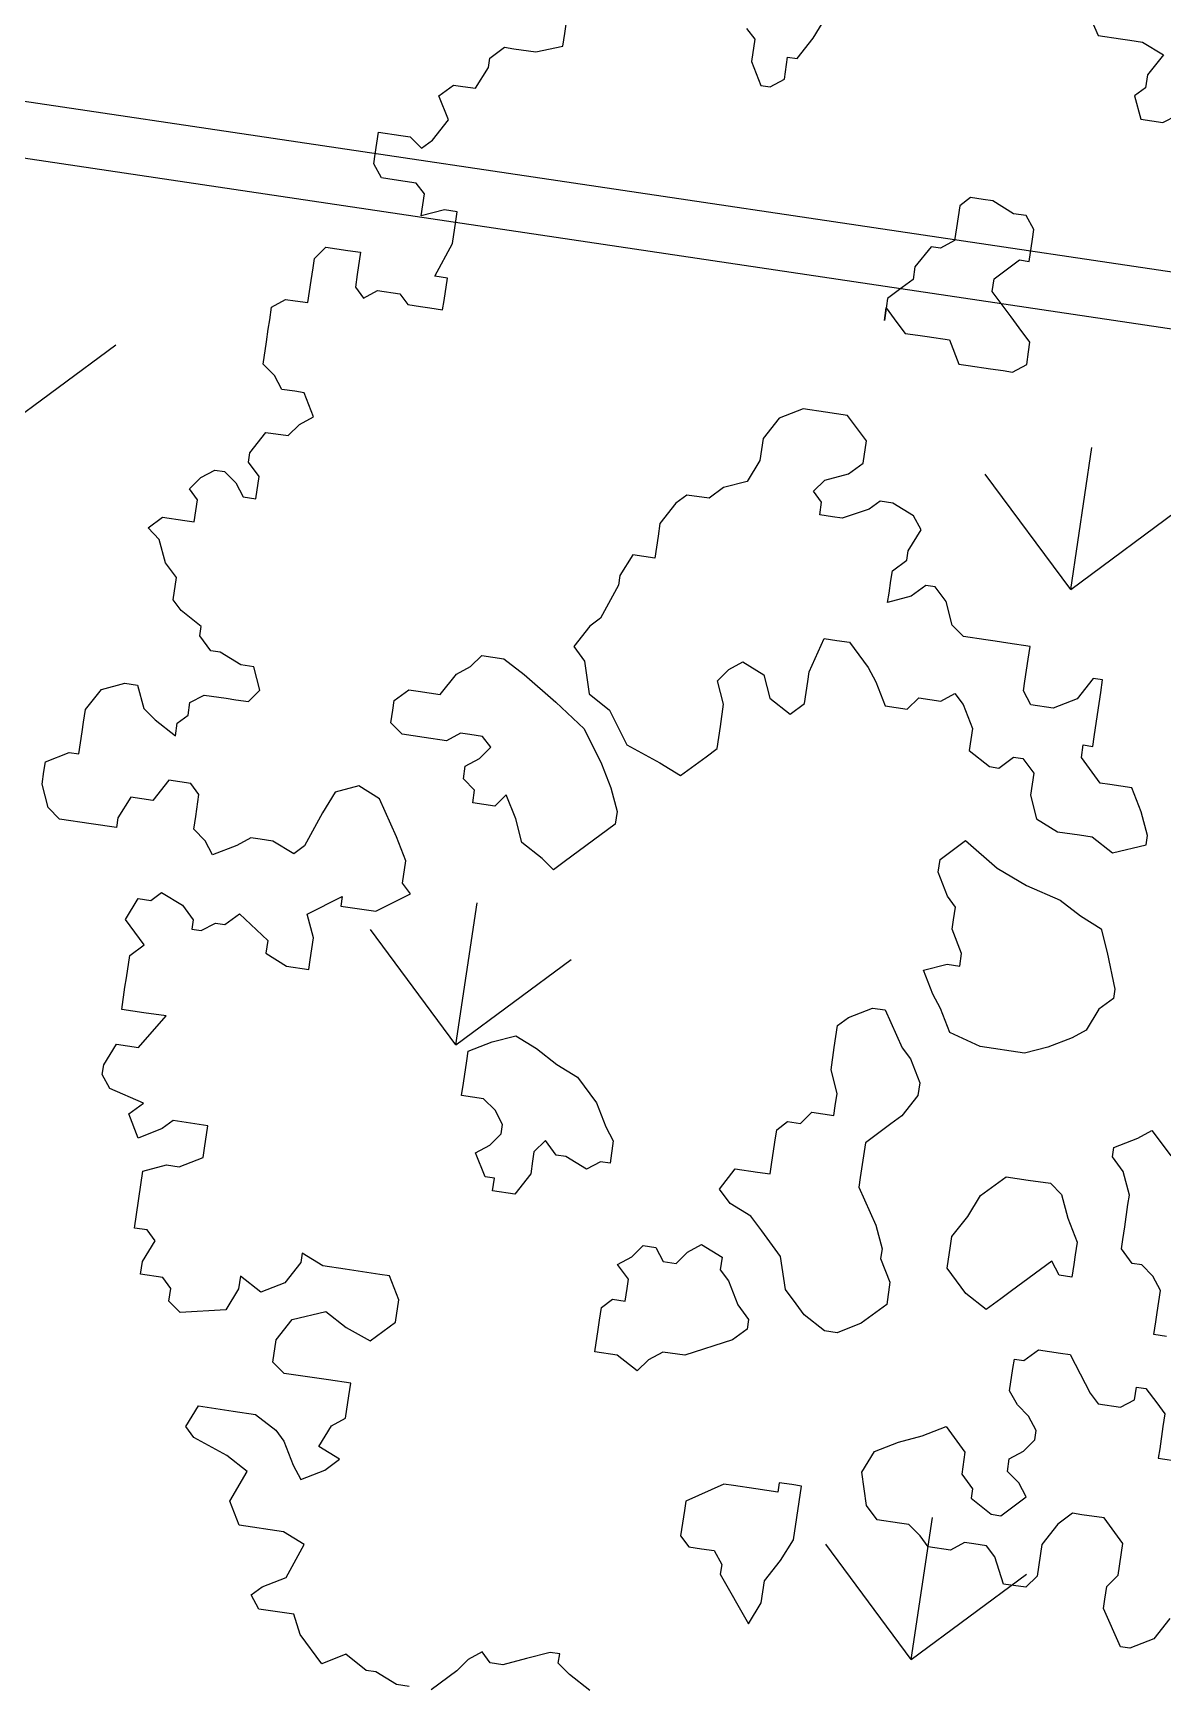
# Model space of a CAD drawing. Header units: millimetres. Extents: x 338 to 506, y 179 to 335.
# Drawn here: x 367.021 to 370.022, y 280.058 to 284.446 of the extents above; entities that cross this region are included whole.
import ezdxf

# ---------------------------------------------------------------- set-up
doc = ezdxf.new("R2010")
doc.units = ezdxf.units.MM
for name, color, linetype in [('ANDEN', 251, 'Continuous'), ('ARBOL-TOP', 3, 'Continuous'), ('MUROS', 32, 'Continuous')]:
    doc.layers.add(name, color=color, linetype=linetype)

# ---------------------------------------------------------------- blocks, each defined once
blk = doc.blocks.new('*U891')
at = {"layer": 'ANDEN', "linetype": 'Continuous', "extrusion": (0, 0, -1)}
for points in [[(-63.1054, 138.5015), (-127.8045, 135.5458), (-109.6561, 135.5458)], [(-63.1054, 138.5015), (-81.2538, 138.5015), (-127.8045, 135.5458)]]:
    blk.add_solid(points, dxfattribs=at)
blk = doc.blocks.new('*X958')
at = {"color": 0}
for p, q in [((96.697, 133.512), (96.9664, 133.2426)), ((95.2602, 132.0751), (95.5296, 132.3445)), ((95.2602, 132.0751), (95.5296, 131.8057)), ((95.2602, 132.0751), (95.6412, 132.0751)), ((93.8233, 130.6383), (94.0927, 130.9077)), ((96.697, 130.6383), (96.9664, 130.9077)), ((93.8233, 130.6383), (94.0927, 130.3689)), ((93.8233, 130.6383), (94.2043, 130.6383)), ((96.697, 130.6383), (96.9664, 130.3689)), ((96.697, 130.6383), (97.078, 130.6383))]:
    blk.add_line(p, q, dxfattribs=at)
blk = doc.blocks.new('ARBOLITO')
at = {"linetype": 'ByBlock'}
for points in [[(461.9159, 68.9761), (461.9076, 68.9906), (461.8931, 69.0135), (461.8785, 69.0197), (461.864, 69.0135), (461.8577, 68.9989), (461.8494, 68.9761), (461.8432, 68.9698), (461.8286, 68.9761), (461.8203, 68.9761), (461.8141, 68.9761), (461.8058, 68.9698), (461.7912, 68.9615), (461.785, 68.9698), (461.7767, 68.9761), (461.7767, 68.9844), (461.7767, 68.9989), (461.7705, 69.0052), (461.7559, 69.0052), (461.7476, 68.9906), (461.7331, 68.9906), (461.7268, 68.9761), (461.7268, 68.9698), (461.7102, 68.9698), (461.6894, 68.9698), (461.6811, 68.9761), (461.6749, 68.9906), (461.6749, 68.9989), (461.6749, 69.0052), (461.6894, 69.0135), (461.6957, 69.0135), (461.6957, 69.028), (461.6957, 69.0343), (461.6957, 69.0426), (461.704, 69.0571), (461.7185, 69.0633), (461.7268, 69.0633), (461.7331, 69.0488), (461.7414, 69.0426), (461.7559, 69.0343), (461.7559, 69.0426), (461.7621, 69.0488), (461.7621, 69.0571), (461.7705, 69.0633), (461.785, 69.0633), (461.7912, 69.0633), (461.7996, 69.0633), (461.8058, 69.0717), (461.7996, 69.0862), (461.7912, 69.0862), (461.7767, 69.0924), (461.7705, 69.0924), (461.7621, 69.1008), (461.7621, 69.107), (461.7476, 69.1153), (461.7414, 69.1215), (461.7414, 69.1361), (461.7331, 69.1444), (461.7268, 69.1589), (461.7185, 69.1652), (461.7268, 69.1735), (461.7414, 69.1735), (461.7476, 69.1735), (461.7476, 69.188), (461.7414, 69.1943), (461.7476, 69.2026), (461.7559, 69.2088), (461.7621, 69.2088), (461.7705, 69.2026), (461.7767, 69.1943), (461.785, 69.1943), (461.785, 69.2088), (461.7767, 69.2171), (461.7767, 69.2233), (461.785, 69.2379), (461.7996, 69.2379), (461.8058, 69.2462), (461.8141, 69.2524), (461.8058, 69.267), (461.7996, 69.267), (461.7912, 69.267), (461.785, 69.2753), (461.7767, 69.2815), (461.7767, 69.2961), (461.7767, 69.3044), (461.7767, 69.3106), (461.7767, 69.3189), (461.785, 69.3252), (461.7912, 69.3252), (461.7996, 69.3252), (461.7996, 69.3397), (461.7996, 69.348), (461.7996, 69.3543), (461.8058, 69.3626), (461.8203, 69.3626), (461.8286, 69.3626), (461.8286, 69.348), (461.8286, 69.3397), (461.8349, 69.3335), (461.8432, 69.3397), (461.8577, 69.3397), (461.864, 69.3335), (461.8723, 69.3335), (461.8785, 69.3335), (461.8868, 69.3335), (461.8868, 69.3397), (461.8868, 69.3543), (461.8785, 69.3543), (461.8868, 69.3771), (461.8868, 69.3917), (461.8868, 69.3979), (461.8785, 69.3979), (461.864, 69.3917), (461.864, 69.4062), (461.8577, 69.4124), (461.8432, 69.4124), (461.8349, 69.4124), (461.8286, 69.4207), (461.8286, 69.427), (461.8286, 69.4415), (461.8432, 69.4415), (461.8494, 69.4415), (461.8577, 69.4353), (461.864, 69.4415), (461.8723, 69.4561), (461.864, 69.4706), (461.8723, 69.4789), (461.8785, 69.4789), (461.8868, 69.4789), (461.8931, 69.4935), (461.8931, 69.4997), (461.9014, 69.508), (461.9076, 69.508), (461.9221, 69.508), (461.9388, 69.5143), (461.9388, 69.5226), (461.9388, 69.5288)], [(462.0551, 69.5433), (462.0614, 69.5371), (462.0614, 69.5226), (462.0697, 69.508), (462.0759, 69.508), (462.0842, 69.5143), (462.0842, 69.5288), (462.0905, 69.5288), (462.0988, 69.5433), (462.105, 69.5579)], [(462.2671, 69.5953), (462.2816, 69.5724), (462.2962, 69.5724), (462.3024, 69.5724), (462.3107, 69.5724), (462.3253, 69.5662), (462.3169, 69.5517), (462.3169, 69.5433), (462.3107, 69.5371), (462.3169, 69.5226), (462.3315, 69.5226), (462.3398, 69.5288), (462.3398, 69.5371), (462.3543, 69.5371), (462.3606, 69.5371), (462.3751, 69.5433), (462.3751, 69.5579), (462.3689, 69.5662), (462.3543, 69.5662), (462.3543, 69.5724), (462.3543, 69.5807), (462.3543, 69.5953)], [(462.1133, 68.4608), (462.0988, 68.4691), (462.0905, 68.4753), (462.0905, 68.4815), (462.0842, 68.4815), (462.0697, 68.4753), (462.0551, 68.4691), (462.0468, 68.4691), (462.0406, 68.4753), (462.0323, 68.4691), (462.026, 68.4608), (462.0115, 68.4462)], [(461.997, 68.4462), (461.9886, 68.4462), (461.9741, 68.4524), (461.9679, 68.4524), (461.9533, 68.4608), (461.9388, 68.4524), (461.9221, 68.4691), (461.9159, 68.4815), (461.8931, 68.4815), (461.8868, 68.4899), (461.8931, 68.4961), (461.9076, 68.5044), (461.9159, 68.5273), (461.9014, 68.5335), (461.8723, 68.5335), (461.864, 68.548), (461.8723, 68.5688), (461.8577, 68.5771), (461.8349, 68.5854), (461.8286, 68.5917), (461.8349, 68.6062), (461.8577, 68.6062), (461.8723, 68.6062), (461.8868, 68.5979), (461.8931, 68.5917), (461.9014, 68.5771), (461.9076, 68.5688), (461.9221, 68.5771), (461.9305, 68.5854), (461.9159, 68.5917), (461.9221, 68.6062), (461.9305, 68.6124), (461.9305, 68.627), (461.9305, 68.6353), (461.9159, 68.6353), (461.8868, 68.6353), (461.8785, 68.6415), (461.8785, 68.6561), (461.8868, 68.6706), (461.9076, 68.6789), (461.9221, 68.6706), (461.9388, 68.6644), (461.9533, 68.6789), (461.9533, 68.6935), (461.945, 68.708), (461.9388, 68.708), (461.9159, 68.708), (461.9014, 68.708), (461.8868, 68.7143), (461.8868, 68.708), (461.8785, 68.6935), (461.864, 68.6852), (461.8494, 68.6935), (461.8494, 68.6852), (461.8432, 68.6706), (461.8141, 68.6644), (461.8058, 68.6706), (461.8058, 68.6789), (461.7996, 68.6852), (461.785, 68.6852), (461.785, 68.6935), (461.7912, 68.708), (461.785, 68.7143), (461.7767, 68.7143), (461.7767, 68.7517), (461.7912, 68.7579), (461.7996, 68.7579), (461.8141, 68.7662), (461.8141, 68.7724), (461.8141, 68.787), (461.7912, 68.787), (461.785, 68.7808), (461.7705, 68.7724), (461.7621, 68.787), (461.7705, 68.7953), (461.7476, 68.8015), (461.7414, 68.8098), (461.7414, 68.8161), (461.7476, 68.8306), (461.7621, 68.8306), (461.7767, 68.8535), (461.7621, 68.8535), (461.7476, 68.8535), (461.7476, 68.868), (461.7476, 68.8743), (461.7476, 68.8888), (461.7559, 68.8971), (461.7414, 68.9117), (461.7476, 68.9262), (461.7559, 68.9262), (461.7621, 68.9324), (461.7767, 68.9262), (461.785, 68.9179), (461.785, 68.9117), (461.7912, 68.9117), (461.7996, 68.9179), (461.8058, 68.9179), (461.8141, 68.9262), (461.8349, 68.9117), (461.8349, 68.9034), (461.8494, 68.8971), (461.864, 68.8971), (461.864, 68.9034), (461.864, 68.9179), (461.8577, 68.9324), (461.8785, 68.947), (461.8785, 68.9408), (461.9014, 68.9408), (461.9221, 68.9553), (461.9159, 68.9615), (461.9159, 68.9761), (461.9159, 68.9761)], [(461.9159, 68.9761), (461.9076, 68.9906), (461.8931, 69.0135), (461.8785, 69.0197), (461.864, 69.0135), (461.8577, 68.9989), (461.8494, 68.9761), (461.8432, 68.9698), (461.8286, 68.9761), (461.8203, 68.9761), (461.8141, 68.9761), (461.8058, 68.9698), (461.7912, 68.9615), (461.785, 68.9698), (461.7767, 68.9761), (461.7767, 68.9844), (461.7767, 68.9989), (461.7705, 69.0052), (461.7559, 69.0052), (461.7476, 68.9906), (461.7331, 68.9906), (461.7268, 68.9761), (461.7268, 68.9698), (461.7102, 68.9698), (461.6894, 68.9698), (461.6811, 68.9761), (461.6749, 68.9906), (461.6749, 68.9989), (461.6749, 69.0052), (461.6894, 69.0135), (461.6957, 69.0135), (461.6957, 69.028), (461.6957, 69.0343), (461.6957, 69.0426), (461.704, 69.0571), (461.7185, 69.0633), (461.7268, 69.0633), (461.7331, 69.0488), (461.7414, 69.0426), (461.7559, 69.0343), (461.7559, 69.0426), (461.7621, 69.0488), (461.7621, 69.0571), (461.7705, 69.0633), (461.785, 69.0633), (461.7912, 69.0633), (461.7996, 69.0633), (461.8058, 69.0717), (461.7996, 69.0862), (461.7912, 69.0862), (461.7767, 69.0924), (461.7705, 69.0924), (461.7621, 69.1008), (461.7621, 69.107), (461.7476, 69.1153), (461.7414, 69.1215), (461.7414, 69.1361), (461.7331, 69.1444), (461.7268, 69.1589), (461.7185, 69.1652), (461.7268, 69.1735), (461.7414, 69.1735), (461.7476, 69.1735), (461.7476, 69.188), (461.7414, 69.1943), (461.7476, 69.2026), (461.7559, 69.2088), (461.7621, 69.2088), (461.7705, 69.2026), (461.7767, 69.1943), (461.785, 69.1943), (461.785, 69.2088), (461.7767, 69.2171), (461.7767, 69.2233), (461.785, 69.2379), (461.7996, 69.2379), (461.8058, 69.2462), (461.8141, 69.2524), (461.8058, 69.267), (461.7996, 69.267), (461.7912, 69.267), (461.785, 69.2753), (461.7767, 69.2815), (461.7767, 69.2961), (461.7767, 69.3044), (461.7767, 69.3106), (461.7767, 69.3189), (461.785, 69.3252), (461.7912, 69.3252), (461.7996, 69.3252), (461.7996, 69.3397), (461.7996, 69.348), (461.7996, 69.3543), (461.8058, 69.3626), (461.8203, 69.3626), (461.8286, 69.3626), (461.8286, 69.348), (461.8286, 69.3397), (461.8349, 69.3335), (461.8432, 69.3397), (461.8577, 69.3397), (461.864, 69.3335), (461.8723, 69.3335), (461.8785, 69.3335), (461.8868, 69.3335), (461.8868, 69.3397), (461.8868, 69.3543), (461.8785, 69.3543), (461.8868, 69.3771), (461.8868, 69.3917), (461.8868, 69.3979), (461.8785, 69.3979), (461.864, 69.3917), (461.864, 69.4062), (461.8577, 69.4124), (461.8432, 69.4124), (461.8349, 69.4124), (461.8286, 69.4207), (461.8286, 69.427), (461.8286, 69.4415), (461.8432, 69.4415), (461.8494, 69.4415), (461.8577, 69.4353), (461.864, 69.4415), (461.8723, 69.4561), (461.864, 69.4706), (461.8723, 69.4789), (461.8785, 69.4789), (461.8868, 69.4789), (461.8931, 69.4935), (461.8931, 69.4997), (461.9014, 69.508), (461.9076, 69.508), (461.9221, 69.508), (461.9388, 69.5143), (461.9388, 69.5226), (461.9388, 69.5288)], [(462.0551, 69.5433), (462.0614, 69.5371), (462.0614, 69.5226), (462.0697, 69.508), (462.0759, 69.508), (462.0842, 69.5143), (462.0842, 69.5288), (462.0905, 69.5288), (462.0988, 69.5433), (462.105, 69.5579)], [(462.2671, 69.5953), (462.2816, 69.5724), (462.2962, 69.5724), (462.3024, 69.5724), (462.3107, 69.5724), (462.3253, 69.5662), (462.3169, 69.5517), (462.3169, 69.5433), (462.3107, 69.5371), (462.3169, 69.5226), (462.3315, 69.5226), (462.3398, 69.5288), (462.3398, 69.5371), (462.3543, 69.5371), (462.3606, 69.5371), (462.3751, 69.5433), (462.3751, 69.5579), (462.3689, 69.5662), (462.3543, 69.5662), (462.3543, 69.5724), (462.3543, 69.5807), (462.3543, 69.5953)], [(462.1133, 68.4608), (462.0988, 68.4691), (462.0905, 68.4753), (462.0905, 68.4815), (462.0842, 68.4815), (462.0697, 68.4753), (462.0551, 68.4691), (462.0468, 68.4691), (462.0406, 68.4753), (462.0323, 68.4691), (462.026, 68.4608), (462.0115, 68.4462)], [(461.997, 68.4462), (461.9886, 68.4462), (461.9741, 68.4524), (461.9679, 68.4524), (461.9533, 68.4608), (461.9388, 68.4524), (461.9221, 68.4691), (461.9159, 68.4815), (461.8931, 68.4815), (461.8868, 68.4899), (461.8931, 68.4961), (461.9076, 68.5044), (461.9159, 68.5273), (461.9014, 68.5335), (461.8723, 68.5335), (461.864, 68.548), (461.8723, 68.5688), (461.8577, 68.5771), (461.8349, 68.5854), (461.8286, 68.5917), (461.8349, 68.6062), (461.8577, 68.6062), (461.8723, 68.6062), (461.8868, 68.5979), (461.8931, 68.5917), (461.9014, 68.5771), (461.9076, 68.5688), (461.9221, 68.5771), (461.9305, 68.5854), (461.9159, 68.5917), (461.9221, 68.6062), (461.9305, 68.6124), (461.9305, 68.627), (461.9305, 68.6353), (461.9159, 68.6353), (461.8868, 68.6353), (461.8785, 68.6415), (461.8785, 68.6561), (461.8868, 68.6706), (461.9076, 68.6789), (461.9221, 68.6706), (461.9388, 68.6644), (461.9533, 68.6789), (461.9533, 68.6935), (461.945, 68.708), (461.9388, 68.708), (461.9159, 68.708), (461.9014, 68.708), (461.8868, 68.7143), (461.8868, 68.708), (461.8785, 68.6935), (461.864, 68.6852), (461.8494, 68.6935), (461.8494, 68.6852), (461.8432, 68.6706), (461.8141, 68.6644), (461.8058, 68.6706), (461.8058, 68.6789), (461.7996, 68.6852), (461.785, 68.6852), (461.785, 68.6935), (461.7912, 68.708), (461.785, 68.7143), (461.7767, 68.7143), (461.7767, 68.7517), (461.7912, 68.7579), (461.7996, 68.7579), (461.8141, 68.7662), (461.8141, 68.7724), (461.8141, 68.787), (461.7912, 68.787), (461.785, 68.7808), (461.7705, 68.7724), (461.7621, 68.787), (461.7705, 68.7953), (461.7476, 68.8015), (461.7414, 68.8098), (461.7414, 68.8161), (461.7476, 68.8306), (461.7621, 68.8306), (461.7767, 68.8535), (461.7621, 68.8535), (461.7476, 68.8535), (461.7476, 68.868), (461.7476, 68.8743), (461.7476, 68.8888), (461.7559, 68.8971), (461.7414, 68.9117), (461.7476, 68.9262), (461.7559, 68.9262), (461.7621, 68.9324), (461.7767, 68.9262), (461.785, 68.9179), (461.785, 68.9117), (461.7912, 68.9117), (461.7996, 68.9179), (461.8058, 68.9179), (461.8141, 68.9262), (461.8349, 68.9117), (461.8349, 68.9034), (461.8494, 68.8971), (461.864, 68.8971), (461.864, 68.9034), (461.864, 68.9179), (461.8577, 68.9324), (461.8785, 68.947), (461.8785, 68.9408), (461.9014, 68.9408), (461.9221, 68.9553), (461.9159, 68.9615), (461.9159, 68.9761)], [(462.1715, 69.3771), (462.1798, 69.3688), (462.186, 69.3626), (462.1944, 69.3626), (462.2006, 69.3626), (462.2151, 69.3626), (462.2234, 69.348), (462.2297, 69.348), (462.2442, 69.348), (462.2525, 69.348), (462.2588, 69.348), (462.2671, 69.3543), (462.2671, 69.3626), (462.2671, 69.3688), (462.2588, 69.3771), (462.2525, 69.3833), (462.2442, 69.3917), (462.238, 69.3979), (462.238, 69.4062), (462.2442, 69.4124), (462.2525, 69.4207), (462.2588, 69.4207), (462.2588, 69.4353), (462.2588, 69.4415), (462.2525, 69.4498), (462.2442, 69.4498), (462.2297, 69.4561), (462.2234, 69.4561), (462.2151, 69.4561), (462.2089, 69.4498), (462.2089, 69.4353), (462.2089, 69.427), (462.2006, 69.4207), (462.1944, 69.4207), (462.186, 69.4062), (462.186, 69.3979), (462.1798, 69.3917), (462.1715, 69.3833), (462.1715, 69.3688), (462.1715, 69.3771), (462.1715, 69.3771)], [(462.1715, 69.3771), (462.1798, 69.3688), (462.186, 69.3626), (462.1944, 69.3626), (462.2006, 69.3626), (462.2151, 69.3626), (462.2234, 69.348), (462.2297, 69.348), (462.2442, 69.348), (462.2525, 69.348), (462.2588, 69.348), (462.2671, 69.3543), (462.2671, 69.3626), (462.2671, 69.3688), (462.2588, 69.3771), (462.2525, 69.3833), (462.2442, 69.3917), (462.238, 69.3979), (462.238, 69.4062), (462.2442, 69.4124), (462.2525, 69.4207), (462.2588, 69.4207), (462.2588, 69.4353), (462.2588, 69.4415), (462.2525, 69.4498), (462.2442, 69.4498), (462.2297, 69.4561), (462.2234, 69.4561), (462.2151, 69.4561), (462.2089, 69.4498), (462.2089, 69.4353), (462.2089, 69.427), (462.2006, 69.4207), (462.1944, 69.4207), (462.186, 69.4062), (462.186, 69.3979), (462.1798, 69.3917), (462.1715, 69.3833), (462.1715, 69.3688), (462.1715, 69.3771)], [(462.3897, 69.0571), (462.3897, 69.0633), (462.3834, 69.0779), (462.3751, 69.0924), (462.3606, 69.0924), (462.3543, 69.0924), (462.346, 69.1008), (462.3398, 69.107), (462.3398, 69.1153), (462.346, 69.1153), (462.346, 69.1215), (462.346, 69.1361), (462.346, 69.1506), (462.346, 69.1589), (462.3398, 69.1589), (462.3315, 69.1444), (462.3169, 69.1361), (462.3024, 69.1361), (462.2962, 69.1444), (462.2962, 69.1506), (462.2962, 69.1652), (462.2962, 69.1735), (462.2816, 69.1735), (462.2733, 69.1735), (462.2671, 69.1735), (462.2525, 69.1735), (462.2442, 69.1797), (462.238, 69.1943), (462.2297, 69.2026), (462.2234, 69.2026), (462.2151, 69.1943), (462.2006, 69.188), (462.2006, 69.1943), (462.2006, 69.2026), (462.2006, 69.2088), (462.2089, 69.2171), (462.2089, 69.2233), (462.2151, 69.2379), (462.2089, 69.2462), (462.1944, 69.2524), (462.186, 69.2524), (462.1798, 69.2462), (462.1632, 69.2379), (462.1569, 69.2379), (462.1486, 69.2379), (462.1486, 69.2462), (462.1424, 69.2524), (462.1486, 69.2607), (462.1632, 69.267), (462.1715, 69.2753), (462.1715, 69.2898), (462.1569, 69.3044), (462.1424, 69.3044), (462.1279, 69.3044), (462.1133, 69.2961), (462.105, 69.2815), (462.105, 69.267), (462.0988, 69.2524), (462.0842, 69.2462), (462.0759, 69.2379), (462.0614, 69.2379), (462.0551, 69.2317), (462.0468, 69.2171), (462.0468, 69.2088), (462.0468, 69.1943), (462.0323, 69.1943), (462.026, 69.1797), (462.026, 69.1735), (462.0177, 69.1506), (462.0115, 69.1444), (462.0032, 69.1298), (462.0115, 69.1215), (462.0177, 69.1008), (462.0323, 69.0924), (462.0468, 69.0717), (462.0697, 69.0633), (462.0842, 69.0571), (462.0905, 69.0633), (462.0988, 69.0717), (462.105, 69.0779), (462.105, 69.0924), (462.105, 69.107), (462.0988, 69.1215), (462.105, 69.1298), (462.1133, 69.1361), (462.1279, 69.1298), (462.1341, 69.1153), (462.1486, 69.107), (462.1569, 69.1153), (462.1569, 69.1298), (462.1569, 69.1361), (462.1632, 69.1589), (462.1715, 69.1589), (462.1798, 69.1589), (462.1944, 69.1444), (462.2006, 69.1361), (462.2089, 69.1215), (462.2234, 69.1215), (462.2297, 69.1298), (462.2442, 69.1298), (462.2525, 69.1361), (462.2588, 69.1298), (462.2671, 69.1153), (462.2671, 69.1008), (462.2816, 69.0924), (462.2879, 69.0924), (462.2962, 69.1008), (462.3024, 69.1008), (462.3107, 69.0924), (462.3107, 69.0779), (462.3169, 69.0633), (462.3315, 69.0571), (462.346, 69.0571), (462.3543, 69.0571), (462.3689, 69.0488), (462.3897, 69.0571), (462.3897, 69.0571)], [(462.3897, 69.0571), (462.3897, 69.0633), (462.3834, 69.0779), (462.3751, 69.0924), (462.3606, 69.0924), (462.3543, 69.0924), (462.346, 69.1008), (462.3398, 69.107), (462.3398, 69.1153), (462.346, 69.1153), (462.346, 69.1215), (462.346, 69.1361), (462.346, 69.1506), (462.346, 69.1589), (462.3398, 69.1589), (462.3315, 69.1444), (462.3169, 69.1361), (462.3024, 69.1361), (462.2962, 69.1444), (462.2962, 69.1506), (462.2962, 69.1652), (462.2962, 69.1735), (462.2816, 69.1735), (462.2733, 69.1735), (462.2671, 69.1735), (462.2525, 69.1735), (462.2442, 69.1797), (462.238, 69.1943), (462.2297, 69.2026), (462.2234, 69.2026), (462.2151, 69.1943), (462.2006, 69.188), (462.2006, 69.1943), (462.2006, 69.2026), (462.2006, 69.2088), (462.2089, 69.2171), (462.2089, 69.2233), (462.2151, 69.2379), (462.2089, 69.2462), (462.1944, 69.2524), (462.186, 69.2524), (462.1798, 69.2462), (462.1632, 69.2379), (462.1569, 69.2379), (462.1486, 69.2379), (462.1486, 69.2462), (462.1424, 69.2524), (462.1486, 69.2607), (462.1632, 69.267), (462.1715, 69.2753), (462.1715, 69.2898), (462.1569, 69.3044), (462.1424, 69.3044), (462.1279, 69.3044), (462.1133, 69.2961), (462.105, 69.2815), (462.105, 69.267), (462.0988, 69.2524), (462.0842, 69.2462), (462.0759, 69.2379), (462.0614, 69.2379), (462.0551, 69.2317), (462.0468, 69.2171), (462.0468, 69.2088), (462.0468, 69.1943), (462.0323, 69.1943), (462.026, 69.1797), (462.026, 69.1735), (462.0177, 69.1506), (462.0115, 69.1444), (462.0032, 69.1298), (462.0115, 69.1215), (462.0177, 69.1008), (462.0323, 69.0924), (462.0468, 69.0717), (462.0697, 69.0633), (462.0842, 69.0571), (462.0905, 69.0633), (462.0988, 69.0717), (462.105, 69.0779), (462.105, 69.0924), (462.105, 69.107), (462.0988, 69.1215), (462.105, 69.1298), (462.1133, 69.1361), (462.1279, 69.1298), (462.1341, 69.1153), (462.1486, 69.107), (462.1569, 69.1153), (462.1569, 69.1298), (462.1569, 69.1361), (462.1632, 69.1589), (462.1715, 69.1589), (462.1798, 69.1589), (462.1944, 69.1444), (462.2006, 69.1361), (462.2089, 69.1215), (462.2234, 69.1215), (462.2297, 69.1298), (462.2442, 69.1298), (462.2525, 69.1361), (462.2588, 69.1298), (462.2671, 69.1153), (462.2671, 69.1008), (462.2816, 69.0924), (462.2879, 69.0924), (462.2962, 69.1008), (462.3024, 69.1008), (462.3107, 69.0924), (462.3107, 69.0779), (462.3169, 69.0633), (462.3315, 69.0571), (462.346, 69.0571), (462.3543, 69.0571), (462.3689, 69.0488), (462.3897, 69.0571)], [(462.0177, 68.9906), (462.0115, 68.9844), (462.0032, 68.9906), (461.9886, 68.9989), (461.9824, 69.0135), (461.9741, 69.028), (461.9679, 69.0197), (461.9533, 69.0197), (461.9533, 69.028), (461.945, 69.0343), (461.945, 69.0426), (461.9533, 69.0488), (461.9595, 69.0571), (461.9533, 69.0633), (461.945, 69.0633), (461.9388, 69.0633), (461.9305, 69.0571), (461.9159, 69.0571), (461.9014, 69.0571), (461.8931, 69.0633), (461.8931, 69.0717), (461.8931, 69.0779), (461.9014, 69.0862), (461.9076, 69.0862), (461.9221, 69.0862), (461.9305, 69.1008), (461.9388, 69.107), (461.945, 69.1153), (461.9595, 69.1153), (461.9741, 69.107), (461.997, 69.0924), (462.0177, 69.0779), (462.0323, 69.0571), (462.0406, 69.0426), (462.0468, 69.028), (462.0468, 69.0197), (462.0177, 68.9906), (462.0177, 68.9906)], [(462.0177, 68.9906), (462.0115, 68.9844), (462.0032, 68.9906), (461.9886, 68.9989), (461.9824, 69.0135), (461.9741, 69.028), (461.9679, 69.0197), (461.9533, 69.0197), (461.9533, 69.028), (461.945, 69.0343), (461.945, 69.0426), (461.9533, 69.0488), (461.9595, 69.0571), (461.9533, 69.0633), (461.945, 69.0633), (461.9388, 69.0633), (461.9305, 69.0571), (461.9159, 69.0571), (461.9014, 69.0571), (461.8931, 69.0633), (461.8931, 69.0717), (461.8931, 69.0779), (461.9014, 69.0862), (461.9076, 69.0862), (461.9221, 69.0862), (461.9305, 69.1008), (461.9388, 69.107), (461.945, 69.1153), (461.9595, 69.1153), (461.9741, 69.107), (461.997, 69.0924), (462.0177, 69.0779), (462.0323, 69.0571), (462.0406, 69.0426), (462.0468, 69.028), (462.0468, 69.0197), (462.0177, 68.9906)], [(462.2733, 68.9324), (462.2671, 68.9408), (462.2588, 68.9553), (462.2733, 68.9615), (462.2816, 68.9615), (462.2816, 68.9698), (462.2733, 68.9844), (462.2733, 68.9906), (462.2733, 68.9989), (462.2671, 69.0052), (462.2588, 69.0197), (462.2588, 69.028), (462.2733, 69.0426), (462.2962, 69.028), (462.3169, 69.0197), (462.3398, 69.0135), (462.3543, 69.0052), (462.3689, 68.9989), (462.3751, 68.9844), (462.3834, 68.9615), (462.3834, 68.9553), (462.3751, 68.947), (462.3689, 68.9324), (462.3606, 68.9262), (462.346, 68.9179), (462.3315, 68.9117), (462.3024, 68.9117), (462.2816, 68.9179), (462.2733, 68.9324), (462.2733, 68.9324)], [(462.2733, 68.9324), (462.2671, 68.9408), (462.2588, 68.9553), (462.2733, 68.9615), (462.2816, 68.9615), (462.2816, 68.9698), (462.2733, 68.9844), (462.2733, 68.9906), (462.2733, 68.9989), (462.2671, 69.0052), (462.2588, 69.0197), (462.2588, 69.028), (462.2733, 69.0426), (462.2962, 69.028), (462.3169, 69.0197), (462.3398, 69.0135), (462.3543, 69.0052), (462.3689, 68.9989), (462.3751, 68.9844), (462.3834, 68.9615), (462.3834, 68.9553), (462.3751, 68.947), (462.3689, 68.9324), (462.3606, 68.9262), (462.346, 68.9179), (462.3315, 68.9117), (462.3024, 68.9117), (462.2816, 68.9179), (462.2733, 68.9324)], [(462.2297, 68.7143), (462.2151, 68.7226), (462.2089, 68.7288), (462.2006, 68.7371), (462.1944, 68.7579), (462.1798, 68.7724), (462.1715, 68.7808), (462.1569, 68.787), (462.1486, 68.7953), (462.1569, 68.8098), (462.1715, 68.8098), (462.1798, 68.8098), (462.1798, 68.8161), (462.1798, 68.8306), (462.1798, 68.8389), (462.186, 68.8452), (462.1944, 68.8452), (462.2006, 68.8535), (462.2151, 68.8535), (462.2151, 68.8597), (462.2151, 68.868), (462.2089, 68.8826), (462.2089, 68.8971), (462.2089, 68.9117), (462.2151, 68.9179), (462.2297, 68.9262), (462.238, 68.9262), (462.2525, 68.9034), (462.2588, 68.8971), (462.2671, 68.8826), (462.2671, 68.8743), (462.2588, 68.8597), (462.2525, 68.8535), (462.238, 68.8389), (462.238, 68.8161), (462.238, 68.8098), (462.2525, 68.787), (462.2588, 68.7724), (462.2588, 68.7662), (462.2671, 68.7517), (462.2671, 68.7371), (462.2588, 68.7288), (462.2525, 68.7226), (462.238, 68.7143), (462.2297, 68.7143), (462.2297, 68.7143)], [(462.2297, 68.7143), (462.2151, 68.7226), (462.2089, 68.7288), (462.2006, 68.7371), (462.1944, 68.7579), (462.1798, 68.7724), (462.1715, 68.7808), (462.1569, 68.787), (462.1486, 68.7953), (462.1569, 68.8098), (462.1715, 68.8098), (462.1798, 68.8098), (462.1798, 68.8161), (462.1798, 68.8306), (462.1798, 68.8389), (462.186, 68.8452), (462.1944, 68.8452), (462.2006, 68.8535), (462.2151, 68.8535), (462.2151, 68.8597), (462.2151, 68.868), (462.2089, 68.8826), (462.2089, 68.8971), (462.2089, 68.9117), (462.2151, 68.9179), (462.2297, 68.9262), (462.238, 68.9262), (462.2525, 68.9034), (462.2588, 68.8971), (462.2671, 68.8826), (462.2671, 68.8743), (462.2588, 68.8597), (462.2525, 68.8535), (462.238, 68.8389), (462.238, 68.8161), (462.238, 68.8098), (462.2525, 68.787), (462.2588, 68.7724), (462.2588, 68.7662), (462.2671, 68.7517), (462.2671, 68.7371), (462.2588, 68.7288), (462.2525, 68.7226), (462.238, 68.7143), (462.2297, 68.7143)], [(462.0032, 68.7808), (461.997, 68.7808), (461.9886, 68.7953), (461.997, 68.8015), (462.0032, 68.8098), (462.0032, 68.8161), (461.997, 68.8244), (461.9886, 68.8306), (461.9741, 68.8306), (461.9741, 68.8389), (461.9741, 68.8535), (461.9741, 68.8597), (461.9886, 68.868), (462.0032, 68.8743), (462.0177, 68.868), (462.0323, 68.8597), (462.0468, 68.8535), (462.0614, 68.8389), (462.0697, 68.8244), (462.0759, 68.8161), (462.0759, 68.8015), (462.0697, 68.8015), (462.0614, 68.7953), (462.0468, 68.8015), (462.0406, 68.8015), (462.0323, 68.8098), (462.026, 68.8015), (462.026, 68.7953), (462.026, 68.787), (462.0177, 68.7724), (462.0032, 68.7724), (462.0032, 68.7808), (462.0032, 68.7808)], [(462.0032, 68.7808), (461.997, 68.7808), (461.9886, 68.7953), (461.997, 68.8015), (462.0032, 68.8098), (462.0032, 68.8161), (461.997, 68.8244), (461.9886, 68.8306), (461.9741, 68.8306), (461.9741, 68.8389), (461.9741, 68.8535), (461.9741, 68.8597), (461.9886, 68.868), (462.0032, 68.8743), (462.0177, 68.868), (462.0323, 68.8597), (462.0468, 68.8535), (462.0614, 68.8389), (462.0697, 68.8244), (462.0759, 68.8161), (462.0759, 68.8015), (462.0697, 68.8015), (462.0614, 68.7953), (462.0468, 68.8015), (462.0406, 68.8015), (462.0323, 68.8098), (462.026, 68.8015), (462.026, 68.7953), (462.026, 68.787), (462.0177, 68.7724), (462.0032, 68.7724), (462.0032, 68.7808)], [(462.2671, 68.627), (462.2733, 68.6415), (462.2879, 68.6498), (462.3024, 68.6561), (462.3169, 68.6644), (462.3253, 68.6561), (462.3315, 68.6498), (462.3315, 68.6353), (462.3398, 68.627), (462.3398, 68.6208), (462.3543, 68.6124), (462.3606, 68.6124), (462.3689, 68.6208), (462.3751, 68.627), (462.3689, 68.6353), (462.3606, 68.6415), (462.3606, 68.6498), (462.3689, 68.6561), (462.3751, 68.6644), (462.3751, 68.6706), (462.3689, 68.6789), (462.3606, 68.6852), (462.3543, 68.6935), (462.3543, 68.708), (462.3543, 68.7143), (462.3606, 68.7143), (462.3689, 68.7226), (462.3834, 68.7226), (462.3897, 68.7226), (462.4063, 68.6997), (462.4125, 68.6935), (462.4271, 68.6935), (462.4354, 68.6997), (462.4354, 68.708), (462.4416, 68.708), (462.4499, 68.6997), (462.4562, 68.6935), (462.4562, 68.6852), (462.4562, 68.6706), (462.4562, 68.6644), (462.4707, 68.6644)], [(462.4499, 68.7434), (462.4416, 68.7434), (462.4416, 68.7517), (462.4416, 68.7579), (462.4416, 68.7724), (462.4354, 68.7808), (462.4271, 68.787), (462.4208, 68.787), (462.4125, 68.7953), (462.4125, 68.8015), (462.4125, 68.8098), (462.4125, 68.8244), (462.4125, 68.8306), (462.4063, 68.8452), (462.398, 68.8535), (462.398, 68.8597), (462.4125, 68.868), (462.4208, 68.8743), (462.4271, 68.868), (462.4354, 68.8597)], [(462.479, 68.5626), (462.4707, 68.548), (462.4562, 68.5397), (462.4499, 68.5397), (462.4354, 68.5626), (462.4354, 68.5688), (462.4354, 68.5771), (462.4416, 68.5854), (462.4416, 68.6062), (462.4271, 68.6208), (462.4125, 68.6208), (462.4063, 68.6208), (462.398, 68.6124), (462.3897, 68.5979), (462.3897, 68.5771), (462.3834, 68.5688), (462.3689, 68.5688), (462.3606, 68.5854), (462.3543, 68.5917), (462.346, 68.5917), (462.3398, 68.5917), (462.3315, 68.5854), (462.3169, 68.5854), (462.3107, 68.5917), (462.3024, 68.5979), (462.2962, 68.5979), (462.2816, 68.5979), (462.2733, 68.6062), (462.2671, 68.627), (462.2671, 68.627)], [(462.2671, 68.627), (462.2733, 68.6415), (462.2879, 68.6498), (462.3024, 68.6561), (462.3169, 68.6644), (462.3253, 68.6561), (462.3315, 68.6498), (462.3315, 68.6353), (462.3398, 68.627), (462.3398, 68.6208), (462.3543, 68.6124), (462.3606, 68.6124), (462.3689, 68.6208), (462.3751, 68.627), (462.3689, 68.6353), (462.3606, 68.6415), (462.3606, 68.6498), (462.3689, 68.6561), (462.3751, 68.6644), (462.3751, 68.6706), (462.3689, 68.6789), (462.3606, 68.6852), (462.3543, 68.6935), (462.3543, 68.708), (462.3543, 68.7143), (462.3606, 68.7143), (462.3689, 68.7226), (462.3834, 68.7226), (462.3897, 68.7226), (462.4063, 68.6997), (462.4125, 68.6935), (462.4271, 68.6935), (462.4354, 68.6997), (462.4354, 68.708), (462.4416, 68.708), (462.4499, 68.6997), (462.4562, 68.6935), (462.4562, 68.6852), (462.4562, 68.6706), (462.4562, 68.6644), (462.4707, 68.6644)], [(462.4499, 68.7434), (462.4416, 68.7434), (462.4416, 68.7517), (462.4416, 68.7579), (462.4416, 68.7724), (462.4354, 68.7808), (462.4271, 68.787), (462.4208, 68.787), (462.4125, 68.7953), (462.4125, 68.8015), (462.4125, 68.8098), (462.4125, 68.8244), (462.4125, 68.8306), (462.4063, 68.8452), (462.398, 68.8535), (462.398, 68.8597), (462.4125, 68.868), (462.4208, 68.8743), (462.4271, 68.868), (462.4354, 68.8597)], [(462.479, 68.5626), (462.4707, 68.548), (462.4562, 68.5397), (462.4499, 68.5397), (462.4354, 68.5626), (462.4354, 68.5688), (462.4354, 68.5771), (462.4416, 68.5854), (462.4416, 68.6062), (462.4271, 68.6208), (462.4125, 68.6208), (462.4063, 68.6208), (462.398, 68.6124), (462.3897, 68.5979), (462.3897, 68.5771), (462.3834, 68.5688), (462.3689, 68.5688), (462.3606, 68.5854), (462.3543, 68.5917), (462.346, 68.5917), (462.3398, 68.5917), (462.3315, 68.5854), (462.3169, 68.5854), (462.3107, 68.5917), (462.3024, 68.5979), (462.2962, 68.5979), (462.2816, 68.5979), (462.2733, 68.6062), (462.2671, 68.627)], [(462.346, 68.7579), (462.3398, 68.7517), (462.3315, 68.7434), (462.3169, 68.7517), (462.3024, 68.7662), (462.3024, 68.7808), (462.3024, 68.787), (462.3107, 68.8015), (462.3169, 68.8161), (462.3253, 68.8244), (462.3315, 68.8306), (462.346, 68.8306), (462.3606, 68.8306), (462.3689, 68.8244), (462.3751, 68.8098), (462.3834, 68.7953), (462.3834, 68.787), (462.3834, 68.7808), (462.3834, 68.7724), (462.3751, 68.7724), (462.3689, 68.7808), (462.346, 68.7579), (462.346, 68.7579)], [(462.346, 68.7579), (462.3398, 68.7517), (462.3315, 68.7434), (462.3169, 68.7517), (462.3024, 68.7662), (462.3024, 68.7808), (462.3024, 68.787), (462.3107, 68.8015), (462.3169, 68.8161), (462.3253, 68.8244), (462.3315, 68.8306), (462.346, 68.8306), (462.3606, 68.8306), (462.3689, 68.8244), (462.3751, 68.8098), (462.3834, 68.7953), (462.3834, 68.787), (462.3834, 68.7808), (462.3834, 68.7724), (462.3751, 68.7724), (462.3689, 68.7808), (462.346, 68.7579)], [(462.1424, 68.6852), (462.1279, 68.6852), (462.1195, 68.6789), (462.1133, 68.6706), (462.0988, 68.6789), (462.0842, 68.6789), (462.0842, 68.6935), (462.0842, 68.6997), (462.0842, 68.708), (462.0905, 68.7143), (462.0988, 68.7143), (462.0988, 68.7226), (462.0988, 68.7288), (462.0905, 68.7371), (462.0988, 68.7434), (462.105, 68.7517), (462.1133, 68.7517), (462.1195, 68.7434), (462.1279, 68.7434), (462.1341, 68.7517), (462.1424, 68.7579), (462.1569, 68.7517), (462.1569, 68.7434), (462.1632, 68.7371), (462.1715, 68.7226), (462.1798, 68.7143), (462.1798, 68.708), (462.1715, 68.6997), (462.1424, 68.6852), (462.1424, 68.6852)], [(462.1424, 68.6852), (462.1279, 68.6852), (462.1195, 68.6789), (462.1133, 68.6706), (462.0988, 68.6789), (462.0842, 68.6789), (462.0842, 68.6935), (462.0842, 68.6997), (462.0842, 68.708), (462.0905, 68.7143), (462.0988, 68.7143), (462.0988, 68.7226), (462.0988, 68.7288), (462.0905, 68.7371), (462.0988, 68.7434), (462.105, 68.7517), (462.1133, 68.7517), (462.1195, 68.7434), (462.1279, 68.7434), (462.1341, 68.7517), (462.1424, 68.7579), (462.1569, 68.7517), (462.1569, 68.7434), (462.1632, 68.7371), (462.1715, 68.7226), (462.1798, 68.7143), (462.1798, 68.708), (462.1715, 68.6997), (462.1424, 68.6852)], [(462.2089, 68.5189), (462.2151, 68.5335), (462.2151, 68.548), (462.2234, 68.5626), (462.2297, 68.5771), (462.2297, 68.5917), (462.2297, 68.6124), (462.2234, 68.6124), (462.2151, 68.6124), (462.2151, 68.6062), (462.2006, 68.6062), (462.186, 68.6062), (462.1798, 68.6062), (462.1569, 68.5917), (462.1569, 68.5854), (462.1569, 68.5688), (462.1632, 68.5626), (462.1715, 68.5626), (462.1798, 68.5626), (462.186, 68.5543), (462.186, 68.548), (462.2089, 68.5189), (462.2089, 68.5189)], [(462.2089, 68.5189), (462.2151, 68.5335), (462.2151, 68.548), (462.2234, 68.5626), (462.2297, 68.5771), (462.2297, 68.5917), (462.2297, 68.6124), (462.2234, 68.6124), (462.2151, 68.6124), (462.2151, 68.6062), (462.2006, 68.6062), (462.186, 68.6062), (462.1798, 68.6062), (462.1569, 68.5917), (462.1569, 68.5854), (462.1569, 68.5688), (462.1632, 68.5626), (462.1715, 68.5626), (462.1798, 68.5626), (462.186, 68.5543), (462.186, 68.548), (462.2089, 68.5189)]]:
    blk.add_lwpolyline(points, dxfattribs=at)
blk = doc.blocks.new('A$C7152A42C')
at = {"layer": 'ANDEN'}
blk.add_line((97.56987, 123.85105), (97.56987, 133.80816), dxfattribs=at)
blk.add_lwpolyline([(98.41987, 109.00105), (98.41987, 113.70105), (97.41987, 113.70105), (97.41987, 119.00105), (98.41987, 119.00105), (98.41987, 123.70105), (97.41987, 123.70105), (97.41987, 133.66738), (87.15627, 134.31906), (87.15627, 109.00105)], close=True, dxfattribs=at)
at = {"layer": 'ANDEN', "linetype": 'Continuous'}
blk.add_blockref('*U891', (0, 0), dxfattribs=at)
at = {"layer": 'ANDEN', "color": 251, "linetype": 'Continuous'}
blk.add_blockref('*X958', (0, 0), dxfattribs=at)
at = {"layer": 'ARBOL-TOP', "color": 3, "linetype": 'ByBlock', "xscale": 4.090679926752369, "yscale": 4.090679926752369, "zscale": 4.090679926752369, "rotation": 270}
blk.add_blockref('ARBOLITO', (-186.43523, 2021.82862), dxfattribs=at)

msp = doc.modelspace()

# ---------------------------------------------------------------- block references
at = {"layer": 'MUROS', "color": 32, "rotation": 81.53046525965426}
msp.add_blockref('A$C7152A42C', (484.7482, 168.0844), dxfattribs=at)

doc.saveas('drawing.dxf')
